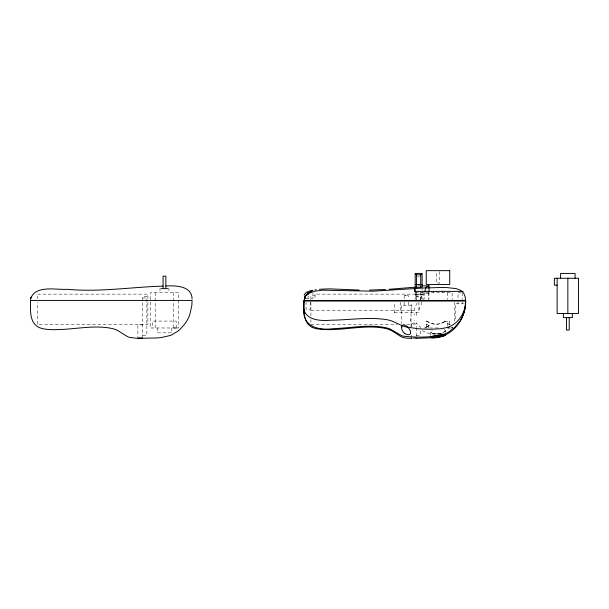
<?xml version="1.0" encoding="UTF-8"?>
<svg xmlns="http://www.w3.org/2000/svg" width="609" height="609" viewBox="0 0 609 609"><rect width="100%" height="100%" fill="white"/><g stroke="black" fill="none" stroke-linecap="round" stroke-linejoin="round"><path stroke-width="0.46" stroke-dasharray="3.04 2.28" d="M424.816 292.328L424.808 298.798M430.738 335.544L430.769 331.639L432.268 330.398M452.106 327.391L451.947 327.985M444.973 321.491L449.731 321.08L449.731 327.124M443.116 332.765L445.202 331.09L444.03 329.621M428.378 325.495L428.721 327.985M440.733 333.496L434.605 333.778L436.31 333.899M440.071 333.625L439.371 333.732M415.193 295.213L429.01 293.447M439.234 333.747L438.442 333.831M440.756 333.839C434.468 334.821 427.868 333.755 422.288 330.664M438.411 333.839L436.539 333.907M417.782 276.874L419.51 276.874M417.782 285.849L419.799 285.849M160.707 288.613L159.977 288.613L159.977 292.762M168.221 288.613L168.952 288.613L168.952 292.762M415.193 292.762L452.144 292.762L452.144 299.575M461.401 292.762L458.029 292.762L458.021 299.575M415.193 294.832L422.106 294.832M315.043 295.182L310.894 295.182L310.894 299.552M404.224 295.517L404.14 298.791M406.591 295.517L408.281 295.517L408.289 298.791M415.193 296.903L422.106 296.903M142.704 297.938L146.853 297.938M306.061 298.281L312.965 298.281L312.965 293.096M464.385 303.807L455.258 303.807L455.258 321.209M310.894 310.719L414.31 310.719M394.335 312.79L418.863 312.524A16.199 8.1 90 0 1 418.923 310.468L418.923 302.254M428.104 322.016A13.482 13.482 0 0 1 426.78 321.08L426.247 321.08L426.247 327.985M310.894 324.528L397.175 324.528M406.652 324.528L411.395 324.528M142.704 324.879L137.87 324.879L137.87 337.066M175.263 327.985L150.301 327.985L150.301 301.562M176.739 327.985L178.62 327.985L178.62 292.762L150.301 292.762L150.301 300.884M424.359 327.985L439.401 327.985M450.637 327.985L452.144 327.985L452.144 326.942M142.704 335.239L146.853 335.239L146.853 296.56L142.704 296.56L142.704 337.082M416.229 335.239L420.377 335.239L420.377 328.929M433.09 333.496L434.537 333.77L431.827 333.054L433.684 333.839M432.93 333.458L432.223 333.222M431.172 332.681L431.781 333.032L430.738 331.928M427.32 321.491L426.81 321.103M414.227 320.494L414.15 319.961M462.162 292.762L462.162 299.575M462.162 302.117L462.162 303.807M458.021 302.117L458.021 303.807M454.565 302.262L454.565 321.316M447.257 292.762L447.257 299.575M447.257 326.089L447.257 323.25A15.484 15.484 0 0 0 449.587 321.08M445.24 332.385L445.24 330.824A8.069 2.558 -6.4 0 1 445.194 331.129A8.062 2.687 -4.2 0 1 443.352 332.811M442.477 291.376L442.477 292.762M439.546 271.545L439.546 283.086L436.44 283.086L436.432 271.545M433.501 291.376L433.501 292.762M429.01 292.312L429.01 298.745M428.721 292.762L428.721 300.427M423.826 292.762L423.826 299.575M422.106 288.978L422.106 290.219M422.106 292.137L422.106 299.666M421.413 298.981L421.413 294.139L315.043 294.139L315.043 299.552M421.413 302.102L421.413 304.607A13.642 13.642 0 0 0 418.908 310.468M420.72 292.297L420.72 299.666M420.377 300.123L420.377 296.56L416.229 296.56L416.229 300.123M420.377 328.243L420.377 327.124A20.904 20.904 0 0 1 416.221 322.77L416.229 327.216M416.579 292.297L416.579 299.666M416.229 327.84L416.229 338.003M415.193 292.137L415.193 299.666M411.395 326.751L411.395 323.044L414.691 323.044A21.17 21.17 0 0 0 416.229 325.061M411.395 335.186L411.395 338.003M411.052 327.048L411.052 305.193L401.377 305.193L401.377 323.546M408.289 302.018L408.289 305.193M404.14 302.018L404.14 305.193M400.585 302.209L400.585 310.719A13.337 6.669 90 0 0 400.813 312.79M310.894 302.209L310.894 315.987M310.894 319.588L310.894 324.308M310.202 302.209L310.202 309.334L306.068 309.334L306.061 302.209M308.131 296.027L308.131 298.281M176.207 327.985L176.207 321.08L152.722 321.08L152.722 327.985M173.732 292.762L173.732 327.985M171.715 327.985L171.715 332.818L157.213 332.818L157.213 327.985M155.196 292.762L155.196 327.985M147.888 298.593L147.888 294.139L37.37 294.139L37.37 298.593M147.888 302.353L147.888 324.528L37.37 324.528L37.37 302.353M445.514 321.08A13.482 13.482 0 0 1 444.189 322.016M429.733 325.678A15.415 4.606 -4.9 0 0 425.105 327.878A15.446 4.682 -4.6 0 1 429.322 325.762M411.379 312.76A22.434 11.213 -90 0 1 411.76 302.224M394.411 312.76A24.056 12.028 -90 0 1 394.609 302.262M414.234 310.704A17.752 17.752 0 0 1 417.888 302.125M416.328 315.515A14.251 2.596 -86.9 0 1 416.404 310.461M414.478 314.96A15.324 0.662 82.3 0 1 414.287 313.688M444.128 321.917A15.187 15.187 0 0 1 427.358 321.438M452.152 327.33A16.77 6.57 -6.4 0 1 452.061 327.848M444.935 321.438A15.187 15.187 0 0 1 428.165 321.917M414.562 324.178A14.913 5.74 -79.2 0 1 410.177 318.324M443.048 332.834A7.483 2.581 -3.6 0 1 440.429 333.603M444.174 329.583A7.369 2.329 -6.9 0 1 445.156 330.832M428.69 325.358L428.302 325.183A17.387 17.387 0 0 1 426.247 324.079A17.486 17.486 0 0 0 428.721 325.366L428.667 325.343M450.059 324.658A14.403 5.61 -8 0 0 446.747 323.562A14.532 5.656 -7.9 0 1 450.127 324.688"/><path stroke-width="0.91" d="M303.982 303.107L303.99 300.427L465.619 300.427A45.721 45.721 0 0 1 464.941 308.497L464.743 309.441M303.975 305.147L303.982 302.604M303.99 301.044C300.404 319.04 317.015 321.476 330.938 320.212C349.756 320.007 368.765 316.703 387.484 319.794A28.235 19.557 0 0 1 391.975 321.05L400.92 325.122A27.892 19.321 0 0 0 406.325 327.01L418.512 328.791A104.756 72.547 0 0 0 431.842 329.218L441.137 328.708L447.288 327.444A21.071 14.593 0 0 0 450.759 326.074C457.382 322.831 462.124 316.474 464.324 309.532A58.266 40.354 0 0 0 465.611 301.044L465.2 296.941L464.028 293.835A9.181 9.181 0 0 0 462.216 291.566L459.886 289.975L456.179 288.613L444.844 287.364L422.334 288.072L373.622 291.178L322.686 290.188L314.83 291.186L308.504 293.508L305.2 296.606L303.99 301.044L465.619 301.044C465.885 314.122 458.973 326.98 447.828 333.648A25.784 25.784 0 0 1 444.205 335.399L433.867 337.652L416.229 338.345M424.854 291.391L426.034 287.22L429.01 285.872L429.01 291.391M464.72 309.539L464.187 311.778M464.157 311.884L463.35 314.381A33.13 33.13 0 0 1 459.993 321.034L454.824 327.223L448.567 332.088A26.461 26.461 0 0 1 444.357 334.113C431.187 337.744 416.982 337.576 403.493 336.183A14.882 14.882 0 0 1 400.692 335.125L390.948 329.423A29.323 29.323 0 0 0 387.484 328.122C369.853 323.851 351.599 328.038 333.793 328.609C317.982 330.847 301.105 326.241 303.982 306.875M30.998 297.184L30.526 299.27C34.728 284.494 56.523 290.128 67.386 289.313C99.374 292.282 131.171 287.105 163.083 286.085M401.544 326.919L401.704 326.47M307.142 293.881C306.053 294.726 303.107 298.174 305.315 298.281M304.713 296.994L305.573 295.517M420.72 287.235L420.72 274.796L421.748 273.768M308.352 292.982L311.45 291.247M311.366 291.285L312.965 290.508M315.013 289.975L316.307 289.709M319.413 289.245L329.629 288.849L359.173 290.044M389.151 289.29L414.501 287.235L414.501 291.376L463.076 291.376M385.413 289.526L369.534 290.074M165.952 286.009C175.636 285.446 192.056 285.849 192.056 299.042M415.544 273.768L416.579 274.796L420.72 274.796M415.201 284.472L422.098 284.472M557.136 285.157L554.373 285.157L554.373 278.252L578.55 278.252L578.55 313.483L557.136 313.483L557.136 278.252M422.106 285.849L429.01 285.849M415.201 287.235L422.098 287.235L422.106 273.418L415.193 273.418L415.193 291.498M161.286 288.613L167.635 288.613M404.909 295.517L405.647 295.517M174.326 327.985L176.207 327.985M447.851 327.985L449.731 327.985M137.87 338.003L142.704 338.003M416.229 338.132L413.496 338.094M411.395 338.338L407.703 338.208A30.214 30.214 0 0 1 406.53 338.102L405.624 337.98A15.59 15.59 0 0 1 400.28 336.214L394.731 332.514M412.095 338.071L411.395 338.056M316.505 328.723C339.312 332.301 362.416 323.904 385.208 328.373M404.239 325.107C410.39 326.515 414.942 338.68 404.292 333.367M312.166 327.284C305.254 324.117 304.089 315.706 304.02 308.946M303.975 304.759L303.982 307.149M575.094 278.252L575.094 273.418L560.592 273.418L560.592 278.252M572.331 313.483L572.331 317.624L563.355 317.624L563.355 313.483M569.225 317.624L569.225 330.055L566.469 330.055L566.461 317.624M567.847 278.252L567.847 313.483M416.579 274.796L416.579 287.235M308.131 293.127L308.131 294.421M165.846 287.722L165.846 276.182L163.09 276.182L163.083 287.722M385.231 328.297A31.097 31.097 0 0 1 394.723 332.529M316.513 328.7A20.539 20.539 0 0 1 312.151 327.315M444.859 334.539A7.323 1.325 -9.9 0 1 440.277 337.005A7.323 1.325 -9.9 0 1 431.157 337.698M401.879 326.538A4.035 2.87 38.7 0 1 404.071 324.711M404.483 333.245A8.846 6.136 20.5 0 1 401.765 326.987M304.98 298.577A8.069 6.159 81.9 0 1 305.292 297.367M307.461 292.358A5.839 2.215 -34.5 0 1 312.044 290.295M304.142 295.144A7.285 6.151 -17.8 0 1 307.195 291.818M307.606 294.193A6.729 2.725 -34.5 0 1 308.634 293.454M30.465 300.427C30.579 309.844 29.034 323.25 39.623 327.718C46.314 330.177 53.683 329.682 60.679 329.507C77.922 328.799 95.514 324.909 112.657 328.624A28.524 28.524 0 0 1 117.72 330.527L127.167 336.404A14.357 14.357 0 0 0 129.557 337.401L137.078 338.33L156.353 337.987A94.136 94.136 0 0 0 161.119 337.569L170.68 335.399L177.843 331.197A38.123 38.123 0 0 0 180.234 329.104L184.466 324.422A35.771 35.771 0 0 0 189.825 314.503L191.812 305.627L192.094 300.427L30.465 300.427M449.731 270.655L426.247 270.655L426.247 284.472L449.731 284.472L449.731 270.655M434.042 337.394A7.323 0.891 -7.7 0 0 445.24 335.194A7.323 0.891 -7.7 0 0 434.689 335.749A7.323 0.891 -7.7 0 0 434.042 337.394"/></g></svg>
